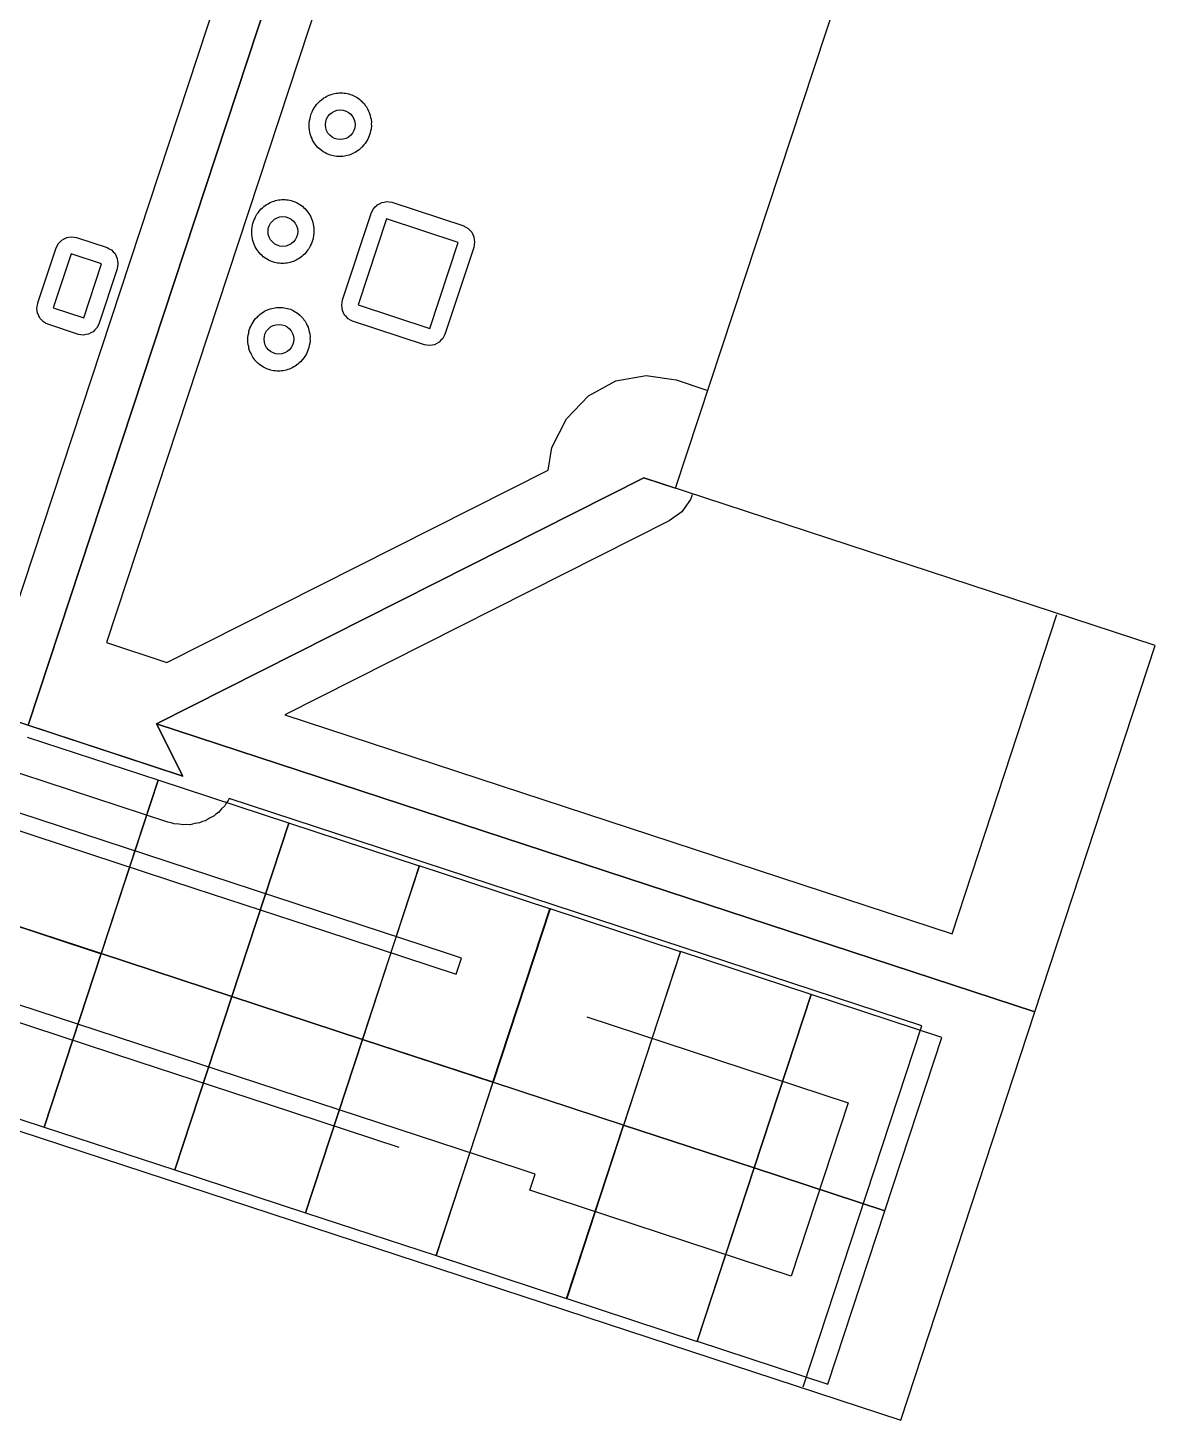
# Model space of a CAD drawing. Header units: feet. Extents: x -38.8 to 12.1, y -50.3 to 24.9.
# Drawn here: x -20.73 to 12.14, y -50.29 to -9.67 of the extents above; entities that cross this region are included whole.
import ezdxf

# ---------------------------------------------------------------- set-up
doc = ezdxf.new("R2010")
doc.units = ezdxf.units.FT
for name, color, linetype in [('Buildings', 7, 'CONTINUOUS'), ('Connections', 7, 'CONTINUOUS'), ('Modules', 7, 'CONTINUOUS'), ('Obstructions', 7, 'CONTINUOUS'), ('Setbacks', 7, 'CONTINUOUS'), ('Strings', 7, 'CONTINUOUS')]:
    doc.layers.add(name, color=color, linetype=linetype)

msp = doc.modelspace()

# ---------------------------------------------------------------- linework, layer by layer
at = {"layer": 'Buildings', "color": 252}
for p, q in [((-20.715, -30.017), (-4.235, 19.993)), ((-4.235, 19.993), (-20.715, -30.017)), ((-1.837, -23.098), (10.737, 15.059)), ((-16.976, -29.973), (-2.762, -22.795)), ((-2.762, -22.795), (-16.976, -29.973)), ((-2.762, -22.795), (-1.837, -23.098)), ((12.144, -27.687), (-2.762, -22.795)), ((8.635, -38.379), (12.144, -27.687)), ((-25.217, -28.533), (-20.715, -30.017)), ((-16.203, -31.504), (-25.217, -28.533)), ((-20.715, -30.017), (-16.203, -31.504)), ((-16.203, -31.504), (-16.976, -29.973)), ((8.635, -38.379), (-16.976, -29.973)), ((-16.976, -29.973), (-16.203, -31.504)), ((-16.976, -29.973), (8.635, -38.379)), ((-38.003, -36.268), (4.725, -50.292)), ((4.725, -50.292), (8.635, -38.379))]:
    msp.add_line(p, q, dxfattribs=at)
at = {"layer": 'Connections', "color": 91}
for p, q in [((-8.551, -36.657), (-37.119, -27.28)), ((-6.403, -42.964), (-38.779, -32.338)), ((-8.083, -36.811), (-8.551, -36.657)), ((-8.237, -37.278), (-8.083, -36.811)), ((-5.936, -43.118), (-6.403, -42.964)), ((-6.089, -43.586), (-5.936, -43.118))]:
    msp.add_line(p, q, dxfattribs=at)
at = {"layer": 'Modules', "color": 254}
for p, q in [((-16.928, -31.623), (-20.736, -30.373)), ((-18.589, -36.682), (-16.928, -31.623)), ((-16.926, -31.622), (-18.586, -36.681)), ((-13.117, -32.872), (-16.926, -31.622)), ((-13.118, -32.874), (-14.779, -37.934)), ((-14.778, -37.931), (-13.117, -32.872)), ((-9.31, -34.124), (-13.118, -32.874)), ((-9.311, -34.123), (-10.971, -39.183)), ((-10.97, -39.184), (-9.31, -34.124)), ((-5.502, -35.373), (-9.311, -34.123)), ((-18.588, -36.681), (-22.397, -35.431)), ((-22.397, -35.432), (-18.589, -36.682)), ((-7.163, -40.433), (-5.502, -35.373)), ((-5.5, -35.373), (-7.161, -40.432)), ((-1.692, -36.623), (-5.5, -35.373)), ((-20.249, -41.74), (-18.588, -36.681)), ((-18.586, -36.68), (-20.247, -41.739)), ((-14.778, -37.93), (-18.586, -36.68)), ((-18.586, -36.681), (-14.778, -37.931)), ((-1.692, -36.622), (-3.353, -41.681)), ((-3.352, -41.682), (-1.692, -36.623)), ((2.116, -37.872), (-1.692, -36.622)), ((-14.778, -37.933), (-16.439, -42.992)), ((-16.438, -42.989), (-14.778, -37.93)), ((-14.779, -37.934), (-10.97, -39.184)), ((-10.97, -39.183), (-14.778, -37.933)), ((0.455, -42.931), (2.116, -37.872)), ((2.115, -37.874), (0.455, -42.934)), ((5.924, -39.124), (2.115, -37.874)), ((-10.971, -39.182), (-12.631, -44.241)), ((-12.631, -44.242), (-10.97, -39.183)), ((-7.162, -40.432), (-10.971, -39.182)), ((-10.971, -39.183), (-7.163, -40.433)), ((4.263, -44.184), (5.924, -39.124)), ((-24.057, -40.49), (-20.249, -41.74)), ((-7.163, -40.431), (-8.824, -45.49)), ((-8.823, -45.491), (-7.162, -40.432)), ((-3.355, -41.681), (-7.163, -40.431)), ((-7.161, -40.432), (-3.352, -41.682)), ((-20.247, -41.739), (-16.438, -42.989)), ((-5.015, -46.74), (-3.355, -41.681)), ((-3.353, -41.684), (-5.013, -46.743)), ((-3.353, -41.681), (0.455, -42.931)), ((0.456, -42.934), (-3.353, -41.684)), ((-16.439, -42.992), (-12.631, -44.242)), ((0.455, -42.933), (-1.206, -47.992)), ((-1.205, -47.993), (0.456, -42.934)), ((4.263, -44.183), (0.455, -42.933)), ((0.455, -42.934), (4.263, -44.184)), ((-12.631, -44.241), (-8.823, -45.491)), ((2.603, -49.242), (4.263, -44.183)), ((-8.824, -45.49), (-5.015, -46.74)), ((-5.013, -46.743), (-1.205, -47.993)), ((-1.206, -47.992), (2.603, -49.242))]:
    msp.add_line(p, q, dxfattribs=at)
at = {"layer": 'Obstructions', "color": 252}
for p, q in [((-10.27, -15.237), (-11.099, -17.75)), ((-8.175, -15.927), (-10.27, -15.237)), ((-9.004, -18.44), (-8.175, -15.927)), ((-19.464, -16.263), (-19.983, -17.837)), ((-18.574, -16.555), (-19.464, -16.263)), ((-19.094, -18.133), (-18.574, -16.555)), ((-19.983, -17.837), (-19.094, -18.133)), ((-11.099, -17.75), (-9.004, -18.44))]:
    msp.add_line(p, q, dxfattribs=at)
for centre in [(-11.615, -12.494), (-13.29, -15.61), (-13.404, -18.754)]:
    msp.add_circle(centre, 0.433, dxfattribs=at)
at = {"layer": 'Setbacks', "color": 2}
for p, q in [((-21.117, -26.722), (-6.516, 17.583)), ((-3.833, 16.698), (-18.433, -27.607)), ((-12.204, -11.802), (-12.166, -11.765)), ((-12.166, -11.764), (-12.093, -11.711)), ((-12.166, -11.765), (-12.166, -11.764)), ((-12.093, -11.711), (-12.092, -11.711)), ((-12.092, -11.711), (-12.047, -11.688)), ((-12.047, -11.688), (-12.004, -11.66)), ((-12.004, -11.66), (-11.921, -11.623)), ((-12.004, -11.66), (-12.004, -11.66)), ((-11.921, -11.623), (-11.873, -11.61)), ((-11.921, -11.623), (-11.921, -11.623)), ((-11.873, -11.61), (-11.828, -11.592)), ((-11.828, -11.592), (-11.827, -11.592)), ((-11.827, -11.592), (-11.739, -11.573)), ((-11.739, -11.573), (-11.738, -11.573)), ((-11.738, -11.573), (-11.691, -11.571)), ((-11.691, -11.571), (-11.644, -11.563)), ((-11.644, -11.563), (-11.643, -11.563)), ((-11.643, -11.563), (-11.553, -11.563)), ((-11.553, -11.563), (-11.552, -11.563)), ((-11.552, -11.563), (-11.506, -11.571)), ((-11.506, -11.571), (-11.46, -11.573)), ((-11.46, -11.573), (-11.459, -11.573)), ((-11.459, -11.573), (-11.371, -11.592)), ((-11.371, -11.592), (-11.37, -11.592)), ((-11.37, -11.592), (-11.328, -11.609)), ((-11.328, -11.609), (-11.283, -11.62)), ((-11.283, -11.62), (-11.282, -11.621)), ((-11.282, -11.621), (-11.2, -11.657)), ((-11.2, -11.657), (-11.199, -11.658)), ((-11.199, -11.658), (-11.161, -11.683)), ((-11.161, -11.683), (-11.119, -11.704)), ((-11.119, -11.704), (-11.119, -11.704)), ((-11.119, -11.704), (-11.045, -11.757)), ((-11.045, -11.757), (-11.045, -11.758)), ((-11.045, -11.758), (-11.012, -11.792)), ((-12.489, -12.258), (-12.461, -12.172)), ((-12.461, -12.172), (-12.436, -12.122)), ((-12.461, -12.172), (-12.461, -12.172)), ((-12.436, -12.122), (-12.416, -12.071)), ((-12.416, -12.07), (-12.37, -11.992)), ((-12.416, -12.071), (-12.416, -12.07)), ((-12.37, -11.991), (-12.336, -11.949)), ((-12.37, -11.992), (-12.37, -11.991)), ((-12.336, -11.949), (-12.306, -11.903)), ((-12.306, -11.903), (-12.245, -11.836)), ((-12.306, -11.903), (-12.306, -11.903)), ((-12.245, -11.835), (-12.204, -11.802)), ((-12.245, -11.836), (-12.245, -11.835)), ((-11.012, -11.792), (-10.975, -11.821)), ((-10.975, -11.821), (-10.974, -11.822)), ((-10.974, -11.822), (-10.914, -11.889)), ((-10.914, -11.889), (-10.913, -11.889)), ((-10.913, -11.889), (-10.887, -11.931)), ((-10.887, -11.931), (-10.856, -11.968)), ((-10.856, -11.968), (-10.856, -11.969)), ((-10.856, -11.969), (-10.81, -12.047)), ((-10.81, -12.047), (-10.81, -12.048)), ((-10.81, -12.048), (-10.792, -12.095)), ((-10.792, -12.095), (-10.769, -12.141)), ((-10.769, -12.141), (-10.769, -12.141)), ((-10.769, -12.141), (-10.741, -12.227)), ((-12.522, -12.457), (-12.512, -12.367)), ((-12.522, -12.458), (-12.522, -12.457)), ((-12.519, -12.512), (-12.522, -12.458)), ((-12.522, -12.567), (-12.519, -12.512)), ((-12.512, -12.657), (-12.522, -12.567)), ((-12.522, -12.567), (-12.522, -12.567)), ((-12.512, -12.367), (-12.498, -12.313)), ((-12.512, -12.367), (-12.512, -12.367)), ((-12.498, -12.313), (-12.489, -12.259)), ((-12.489, -12.259), (-12.489, -12.258)), ((-10.741, -12.227), (-10.741, -12.228)), ((-10.741, -12.228), (-10.732, -12.28)), ((-10.732, -12.28), (-10.719, -12.331)), ((-10.719, -12.331), (-10.719, -12.331)), ((-10.719, -12.331), (-10.709, -12.421)), ((-10.709, -12.531), (-10.719, -12.621)), ((-10.709, -12.422), (-10.712, -12.476)), ((-10.712, -12.476), (-10.709, -12.531)), ((-10.709, -12.421), (-10.709, -12.422)), ((-10.709, -12.531), (-10.709, -12.531)), ((-12.512, -12.658), (-12.512, -12.657)), ((-12.499, -12.709), (-12.512, -12.658)), ((-12.49, -12.761), (-12.499, -12.709)), ((-12.462, -12.847), (-12.49, -12.761)), ((-12.49, -12.761), (-12.49, -12.761)), ((-12.462, -12.848), (-12.462, -12.847)), ((-12.439, -12.893), (-12.462, -12.848)), ((-12.421, -12.941), (-12.439, -12.893)), ((-12.375, -13.02), (-12.421, -12.941)), ((-12.421, -12.941), (-12.421, -12.941)), ((-10.861, -12.997), (-10.895, -13.04)), ((-10.86, -12.997), (-10.861, -12.997)), ((-10.815, -12.918), (-10.86, -12.997)), ((-10.795, -12.866), (-10.815, -12.918)), ((-10.815, -12.918), (-10.815, -12.918)), ((-10.77, -12.817), (-10.795, -12.866)), ((-10.742, -12.73), (-10.77, -12.816)), ((-10.77, -12.816), (-10.77, -12.817)), ((-10.733, -12.675), (-10.742, -12.73)), ((-10.742, -12.73), (-10.742, -12.73)), ((-10.719, -12.622), (-10.733, -12.675)), ((-10.719, -12.621), (-10.719, -12.622)), ((-12.344, -13.058), (-12.375, -13.02)), ((-12.375, -13.02), (-12.375, -13.02)), ((-12.318, -13.099), (-12.344, -13.058)), ((-12.317, -13.1), (-12.318, -13.099)), ((-12.257, -13.167), (-12.317, -13.1)), ((-12.256, -13.167), (-12.257, -13.167)), ((-12.219, -13.197), (-12.256, -13.167)), ((-12.186, -13.231), (-12.219, -13.197)), ((-12.112, -13.284), (-12.186, -13.231)), ((-12.186, -13.231), (-12.186, -13.231)), ((-12.07, -13.305), (-12.112, -13.284)), ((-12.112, -13.284), (-12.112, -13.284)), ((-12.032, -13.331), (-12.07, -13.305)), ((-12.031, -13.331), (-12.032, -13.331)), ((-11.948, -13.368), (-12.031, -13.331)), ((-11.903, -13.38), (-11.948, -13.368)), ((-11.948, -13.368), (-11.948, -13.368)), ((-11.861, -13.396), (-11.903, -13.38)), ((-11.86, -13.397), (-11.861, -13.396)), ((-11.771, -13.415), (-11.86, -13.397)), ((-11.404, -13.396), (-11.492, -13.415)), ((-11.403, -13.396), (-11.404, -13.396)), ((-11.357, -13.378), (-11.403, -13.396)), ((-11.31, -13.366), (-11.357, -13.378)), ((-11.227, -13.329), (-11.31, -13.366)), ((-11.31, -13.366), (-11.31, -13.366)), ((-11.184, -13.301), (-11.227, -13.329)), ((-11.227, -13.329), (-11.227, -13.329)), ((-11.138, -13.278), (-11.184, -13.301)), ((-11.065, -13.224), (-11.138, -13.277)), ((-11.138, -13.277), (-11.138, -13.278)), ((-11.064, -13.224), (-11.065, -13.224)), ((-11.027, -13.187), (-11.064, -13.224)), ((-10.986, -13.153), (-11.027, -13.187)), ((-10.925, -13.086), (-10.986, -13.153)), ((-10.986, -13.153), (-10.986, -13.153)), ((-10.895, -13.04), (-10.925, -13.085)), ((-10.925, -13.085), (-10.925, -13.086)), ((-11.771, -13.416), (-11.771, -13.415)), ((-11.724, -13.418), (-11.771, -13.416)), ((-11.679, -13.425), (-11.724, -13.418)), ((-11.678, -13.425), (-11.679, -13.425)), ((-11.588, -13.425), (-11.678, -13.425)), ((-11.587, -13.425), (-11.588, -13.425)), ((-11.54, -13.417), (-11.587, -13.425)), ((-11.493, -13.415), (-11.54, -13.417)), ((-11.492, -13.415), (-11.493, -13.415)), ((-14.011, -15.064), (-13.981, -15.019)), ((-13.981, -15.018), (-13.92, -14.951)), ((-13.981, -15.019), (-13.981, -15.018)), ((-13.92, -14.951), (-13.879, -14.917)), ((-13.92, -14.951), (-13.92, -14.951)), ((-13.879, -14.917), (-13.841, -14.88)), ((-13.841, -14.88), (-13.768, -14.826)), ((-13.841, -14.88), (-13.841, -14.88)), ((-13.768, -14.826), (-13.767, -14.826)), ((-13.767, -14.826), (-13.722, -14.803)), ((-13.722, -14.803), (-13.679, -14.775)), ((-13.679, -14.775), (-13.596, -14.738)), ((-13.679, -14.775), (-13.679, -14.775)), ((-13.596, -14.738), (-13.595, -14.738)), ((-13.595, -14.738), (-13.548, -14.725)), ((-13.548, -14.725), (-13.502, -14.708)), ((-13.502, -14.707), (-13.413, -14.689)), ((-13.502, -14.708), (-13.502, -14.707)), ((-13.413, -14.689), (-13.365, -14.686)), ((-13.413, -14.689), (-13.413, -14.689)), ((-13.365, -14.686), (-13.319, -14.679)), ((-13.319, -14.679), (-13.318, -14.679)), ((-13.318, -14.679), (-13.227, -14.679)), ((-13.227, -14.679), (-13.227, -14.679)), ((-13.227, -14.679), (-13.181, -14.686)), ((-13.181, -14.686), (-13.135, -14.688)), ((-13.135, -14.688), (-13.134, -14.688)), ((-13.134, -14.688), (-13.046, -14.707)), ((-13.046, -14.707), (-13.045, -14.707)), ((-13.045, -14.707), (-13.002, -14.724)), ((-13.002, -14.724), (-12.958, -14.736)), ((-12.958, -14.736), (-12.957, -14.736)), ((-12.957, -14.736), (-12.874, -14.773)), ((-12.874, -14.773), (-12.874, -14.773)), ((-12.874, -14.773), (-12.835, -14.799)), ((-12.835, -14.799), (-12.794, -14.819)), ((-12.794, -14.819), (-12.793, -14.82)), ((-12.793, -14.82), (-12.72, -14.873)), ((-12.72, -14.873), (-12.72, -14.873)), ((-12.72, -14.873), (-12.686, -14.907)), ((-12.686, -14.907), (-12.649, -14.937)), ((-12.649, -14.937), (-12.649, -14.937)), ((-12.649, -14.937), (-12.588, -15.004)), ((-12.588, -15.004), (-12.588, -15.005)), ((-12.588, -15.005), (-12.562, -15.046)), ((-10.72, -15.088), (-10.684, -15.019)), ((-10.684, -15.019), (-10.649, -14.949)), ((-10.649, -14.948), (-10.595, -14.893)), ((-10.649, -14.949), (-10.649, -14.948)), ((-10.649, -14.948), (-10.649, -14.948)), ((-10.649, -14.949), (-10.649, -14.949)), ((-10.649, -14.949), (-10.649, -14.949)), ((-10.595, -14.893), (-10.542, -14.837)), ((-10.542, -14.837), (-10.541, -14.836)), ((-10.541, -14.836), (-10.474, -14.8)), ((-10.541, -14.836), (-10.541, -14.836)), ((-10.541, -14.836), (-10.541, -14.836)), ((-10.541, -14.836), (-10.541, -14.836)), ((-10.474, -14.8), (-10.408, -14.764)), ((-10.408, -14.764), (-10.407, -14.763)), ((-10.407, -14.763), (-10.334, -14.75)), ((-10.407, -14.763), (-10.407, -14.763)), ((-10.407, -14.763), (-10.407, -14.763)), ((-10.407, -14.763), (-10.407, -14.763)), ((-10.334, -14.75), (-10.26, -14.737)), ((-10.26, -14.737), (-10.259, -14.737)), ((-10.259, -14.737), (-10.259, -14.737)), ((-10.259, -14.737), (-10.259, -14.737)), ((-10.259, -14.737), (-10.259, -14.737)), ((-10.259, -14.737), (-10.186, -14.748)), ((-10.186, -14.748), (-10.113, -14.759)), ((-10.113, -14.759), (-10.113, -14.759)), ((-10.113, -14.759), (-10.113, -14.759)), ((-10.113, -14.759), (-10.113, -14.759)), ((-10.113, -14.759), (-10.113, -14.759)), ((-10.113, -14.759), (-10.113, -14.759)), ((-10.113, -14.759), (-10.113, -14.759)), ((-10.113, -14.759), (-10.113, -14.759)), ((-10.113, -14.759), (-10.113, -14.759)), ((-10.113, -14.759), (-8.018, -15.449)), ((-14.187, -15.482), (-14.173, -15.429)), ((-14.173, -15.429), (-14.164, -15.374)), ((-14.164, -15.374), (-14.136, -15.288)), ((-14.164, -15.374), (-14.164, -15.374)), ((-14.136, -15.287), (-14.111, -15.238)), ((-14.136, -15.288), (-14.136, -15.287)), ((-14.111, -15.238), (-14.091, -15.186)), ((-14.091, -15.186), (-14.09, -15.186)), ((-14.09, -15.186), (-14.045, -15.107)), ((-14.045, -15.107), (-14.011, -15.064)), ((-14.045, -15.107), (-14.045, -15.107)), ((-12.562, -15.046), (-12.531, -15.084)), ((-12.531, -15.084), (-12.53, -15.084)), ((-12.53, -15.084), (-12.485, -15.163)), ((-12.485, -15.163), (-12.485, -15.163)), ((-12.485, -15.163), (-12.467, -15.211)), ((-12.467, -15.211), (-12.444, -15.256)), ((-12.444, -15.256), (-12.443, -15.256)), ((-12.443, -15.256), (-12.415, -15.342)), ((-12.415, -15.342), (-12.415, -15.343)), ((-12.415, -15.343), (-12.407, -15.395)), ((-12.407, -15.395), (-12.393, -15.446)), ((-11.548, -17.602), (-10.72, -15.089)), ((-10.72, -15.089), (-10.72, -15.088)), ((-19.735, -15.862), (-19.668, -15.826)), ((-19.668, -15.826), (-19.602, -15.79)), ((-19.602, -15.79), (-19.601, -15.79)), ((-19.601, -15.79), (-19.6, -15.789)), ((-19.601, -15.79), (-19.601, -15.79)), ((-19.601, -15.79), (-19.601, -15.79)), ((-19.6, -15.789), (-19.527, -15.776)), ((-19.527, -15.776), (-19.454, -15.763)), ((-19.454, -15.763), (-19.454, -15.763)), ((-19.454, -15.763), (-19.453, -15.763)), ((-19.453, -15.763), (-19.453, -15.763)), ((-19.453, -15.763), (-19.452, -15.763)), ((-19.452, -15.763), (-19.38, -15.774)), ((-19.38, -15.774), (-19.308, -15.785)), ((-19.308, -15.785), (-19.307, -15.785)), ((-19.307, -15.785), (-18.417, -16.077)), ((-14.197, -15.682), (-14.194, -15.628)), ((-14.196, -15.682), (-14.197, -15.682)), ((-14.196, -15.573), (-14.187, -15.483)), ((-14.194, -15.628), (-14.196, -15.573)), ((-14.196, -15.573), (-14.196, -15.573)), ((-14.187, -15.773), (-14.196, -15.682)), ((-14.187, -15.483), (-14.187, -15.482)), ((-14.174, -15.824), (-14.187, -15.773)), ((-14.187, -15.773), (-14.187, -15.773)), ((-14.165, -15.876), (-14.174, -15.824)), ((-12.407, -15.791), (-12.417, -15.845)), ((-12.394, -15.737), (-12.407, -15.791)), ((-12.393, -15.736), (-12.394, -15.737)), ((-12.393, -15.446), (-12.393, -15.447)), ((-12.393, -15.447), (-12.384, -15.537)), ((-12.384, -15.646), (-12.393, -15.736)), ((-12.384, -15.537), (-12.386, -15.592)), ((-12.386, -15.592), (-12.384, -15.646)), ((-12.384, -15.537), (-12.384, -15.537)), ((-12.384, -15.646), (-12.384, -15.646)), ((-8.018, -15.449), (-8.018, -15.449)), ((-8.018, -15.449), (-8.018, -15.449)), ((-8.018, -15.449), (-8.017, -15.45)), ((-8.017, -15.45), (-7.952, -15.484)), ((-7.952, -15.484), (-7.887, -15.518)), ((-7.887, -15.518), (-7.887, -15.518)), ((-7.887, -15.518), (-7.887, -15.519)), ((-7.887, -15.519), (-7.887, -15.519)), ((-7.887, -15.519), (-7.886, -15.519)), ((-7.886, -15.519), (-7.835, -15.573)), ((-7.835, -15.573), (-7.784, -15.627)), ((-7.784, -15.627), (-7.784, -15.628)), ((-7.784, -15.628), (-7.784, -15.628)), ((-7.784, -15.628), (-7.784, -15.628)), ((-7.784, -15.628), (-7.784, -15.628)), ((-7.784, -15.628), (-7.752, -15.697)), ((-7.752, -15.697), (-7.719, -15.766)), ((-7.719, -15.766), (-7.719, -15.766)), ((-7.719, -15.766), (-7.719, -15.766)), ((-7.719, -15.766), (-7.719, -15.766)), ((-7.719, -15.766), (-7.719, -15.767)), ((-7.719, -15.767), (-7.709, -15.844)), ((-20.433, -17.689), (-19.913, -16.115)), ((-19.913, -16.115), (-19.878, -16.045)), ((-19.913, -16.115), (-19.913, -16.115)), ((-19.878, -16.045), (-19.843, -15.976)), ((-19.843, -15.975), (-19.842, -15.974)), ((-19.843, -15.976), (-19.843, -15.975)), ((-19.843, -15.975), (-19.843, -15.975)), ((-19.843, -15.975), (-19.843, -15.975)), ((-19.842, -15.974), (-19.789, -15.919)), ((-19.789, -15.919), (-19.736, -15.863)), ((-19.736, -15.863), (-19.736, -15.863)), ((-19.736, -15.863), (-19.735, -15.863)), ((-19.735, -15.863), (-19.735, -15.862)), ((-19.735, -15.862), (-19.735, -15.862)), ((-18.417, -16.077), (-18.417, -16.077)), ((-18.417, -16.077), (-18.417, -16.077)), ((-18.417, -16.077), (-18.416, -16.078)), ((-18.416, -16.078), (-18.351, -16.112)), ((-18.351, -16.112), (-18.286, -16.146)), ((-18.286, -16.146), (-18.286, -16.146)), ((-18.286, -16.146), (-18.286, -16.146)), ((-18.286, -16.146), (-18.286, -16.147)), ((-18.286, -16.147), (-18.285, -16.147)), ((-18.285, -16.147), (-18.234, -16.201)), ((-18.234, -16.201), (-18.183, -16.255)), ((-14.165, -15.877), (-14.165, -15.876)), ((-14.137, -15.963), (-14.165, -15.877)), ((-14.114, -16.008), (-14.137, -15.963)), ((-14.137, -15.963), (-14.137, -15.963)), ((-14.096, -16.056), (-14.114, -16.008)), ((-14.095, -16.057), (-14.096, -16.056)), ((-14.05, -16.135), (-14.095, -16.057)), ((-14.019, -16.173), (-14.05, -16.135)), ((-14.05, -16.135), (-14.05, -16.135)), ((-13.992, -16.215), (-14.019, -16.173)), ((-13.931, -16.282), (-13.992, -16.215)), ((-13.992, -16.215), (-13.992, -16.215)), ((-12.6, -16.201), (-12.66, -16.268)), ((-12.599, -16.2), (-12.6, -16.201)), ((-12.569, -16.155), (-12.599, -16.2)), ((-12.536, -16.112), (-12.569, -16.155)), ((-12.535, -16.112), (-12.536, -16.112)), ((-12.49, -16.034), (-12.535, -16.112)), ((-12.469, -15.982), (-12.49, -16.033)), ((-12.49, -16.033), (-12.49, -16.034)), ((-12.445, -15.932), (-12.469, -15.982)), ((-12.417, -15.846), (-12.445, -15.932)), ((-12.445, -15.932), (-12.445, -15.932)), ((-12.417, -15.845), (-12.417, -15.846)), ((-7.726, -16.075), (-8.555, -18.588)), ((-7.713, -15.998), (-7.726, -16.075)), ((-7.726, -16.075), (-7.726, -16.075)), ((-7.726, -16.075), (-7.726, -16.075)), ((-7.726, -16.075), (-7.726, -16.075)), ((-7.699, -15.921), (-7.713, -15.998)), ((-7.709, -15.844), (-7.699, -15.92)), ((-7.699, -15.92), (-7.699, -15.92)), ((-7.699, -15.92), (-7.699, -15.921)), ((-7.699, -15.921), (-7.699, -15.921)), ((-7.699, -15.921), (-7.699, -15.921)), ((-18.183, -16.255), (-18.183, -16.255)), ((-18.183, -16.255), (-18.183, -16.256)), ((-18.183, -16.256), (-18.183, -16.256)), ((-18.183, -16.256), (-18.182, -16.256)), ((-18.182, -16.256), (-18.15, -16.325)), ((-18.15, -16.325), (-18.118, -16.393)), ((-18.111, -16.626), (-18.125, -16.703)), ((-18.118, -16.393), (-18.118, -16.394)), ((-18.118, -16.394), (-18.118, -16.394)), ((-18.118, -16.394), (-18.118, -16.394)), ((-18.118, -16.394), (-18.118, -16.395)), ((-18.118, -16.395), (-18.108, -16.471)), ((-18.098, -16.549), (-18.111, -16.626)), ((-18.108, -16.471), (-18.098, -16.548)), ((-18.098, -16.548), (-18.098, -16.548)), ((-18.098, -16.548), (-18.098, -16.548)), ((-18.098, -16.548), (-18.098, -16.548)), ((-18.098, -16.548), (-18.098, -16.549)), ((-13.931, -16.283), (-13.931, -16.282)), ((-13.894, -16.312), (-13.931, -16.283)), ((-13.861, -16.346), (-13.894, -16.312)), ((-13.86, -16.346), (-13.861, -16.346)), ((-13.787, -16.4), (-13.86, -16.346)), ((-13.745, -16.42), (-13.787, -16.4)), ((-13.787, -16.4), (-13.787, -16.4)), ((-13.706, -16.446), (-13.745, -16.42)), ((-13.623, -16.483), (-13.706, -16.446)), ((-13.706, -16.446), (-13.706, -16.446)), ((-13.578, -16.495), (-13.623, -16.483)), ((-13.623, -16.483), (-13.623, -16.483)), ((-13.535, -16.512), (-13.578, -16.495)), ((-13.446, -16.531), (-13.535, -16.512)), ((-13.535, -16.512), (-13.535, -16.512)), ((-13.399, -16.533), (-13.446, -16.531)), ((-13.446, -16.531), (-13.446, -16.531)), ((-13.354, -16.541), (-13.399, -16.533)), ((-13.353, -16.541), (-13.354, -16.541)), ((-13.262, -16.541), (-13.353, -16.541)), ((-13.215, -16.533), (-13.262, -16.541)), ((-13.262, -16.541), (-13.262, -16.541)), ((-13.168, -16.531), (-13.215, -16.533)), ((-13.167, -16.531), (-13.168, -16.531)), ((-13.079, -16.512), (-13.167, -16.531)), ((-13.078, -16.512), (-13.079, -16.512)), ((-13.032, -16.494), (-13.078, -16.512)), ((-12.985, -16.481), (-13.032, -16.494)), ((-12.984, -16.481), (-12.985, -16.481)), ((-12.902, -16.444), (-12.984, -16.481)), ((-12.901, -16.444), (-12.902, -16.444)), ((-12.858, -16.416), (-12.901, -16.444)), ((-12.813, -16.393), (-12.858, -16.416)), ((-12.74, -16.34), (-12.813, -16.393)), ((-12.813, -16.393), (-12.813, -16.393)), ((-12.739, -16.339), (-12.74, -16.34)), ((-12.702, -16.302), (-12.739, -16.339)), ((-12.661, -16.268), (-12.702, -16.302)), ((-12.66, -16.268), (-12.661, -16.268)), ((-18.125, -16.703), (-18.644, -18.281)), ((-18.125, -16.703), (-18.125, -16.703)), ((-18.125, -16.703), (-18.125, -16.703)), ((-18.125, -16.703), (-18.125, -16.703)), ((-20.459, -17.843), (-20.446, -17.766)), ((-20.459, -17.844), (-20.459, -17.843)), ((-20.459, -17.843), (-20.459, -17.843)), ((-20.459, -17.845), (-20.459, -17.844)), ((-20.459, -17.844), (-20.459, -17.844)), ((-20.459, -17.844), (-20.459, -17.844)), ((-20.459, -17.844), (-20.459, -17.844)), ((-20.45, -17.921), (-20.459, -17.845)), ((-20.446, -17.766), (-20.433, -17.69)), ((-20.433, -17.69), (-20.433, -17.689)), ((-13.709, -17.882), (-13.662, -17.87)), ((-13.662, -17.87), (-13.616, -17.852)), ((-13.616, -17.852), (-13.527, -17.833)), ((-13.616, -17.852), (-13.616, -17.852)), ((-13.527, -17.833), (-13.479, -17.831)), ((-13.527, -17.833), (-13.527, -17.833)), ((-13.479, -17.831), (-13.432, -17.823)), ((-13.432, -17.823), (-13.432, -17.823)), ((-13.432, -17.823), (-13.341, -17.823)), ((-13.341, -17.823), (-13.341, -17.823)), ((-13.341, -17.823), (-13.295, -17.831)), ((-13.295, -17.831), (-13.249, -17.833)), ((-13.249, -17.833), (-13.248, -17.833)), ((-13.248, -17.833), (-13.159, -17.852)), ((-13.159, -17.852), (-13.159, -17.852)), ((-13.159, -17.852), (-13.116, -17.869)), ((-13.116, -17.869), (-13.071, -17.88)), ((-11.575, -17.756), (-11.562, -17.679)), ((-11.575, -17.757), (-11.575, -17.756)), ((-11.575, -17.756), (-11.575, -17.756)), ((-11.565, -17.834), (-11.575, -17.757)), ((-11.575, -17.757), (-11.575, -17.757)), ((-11.575, -17.757), (-11.575, -17.757)), ((-11.555, -17.91), (-11.565, -17.834)), ((-11.562, -17.679), (-11.548, -17.602)), ((-11.548, -17.602), (-11.548, -17.602)), ((-11.548, -17.602), (-11.548, -17.602)), ((-11.548, -17.602), (-11.548, -17.602)), ((-20.44, -17.997), (-20.45, -17.921)), ((-20.44, -17.998), (-20.44, -17.997)), ((-20.44, -17.997), (-20.44, -17.997)), ((-20.439, -17.999), (-20.44, -17.998)), ((-20.44, -17.998), (-20.44, -17.998)), ((-20.44, -17.998), (-20.44, -17.998)), ((-20.44, -17.998), (-20.44, -17.998)), ((-20.408, -18.067), (-20.439, -17.999)), ((-20.376, -18.136), (-20.408, -18.067)), ((-20.375, -18.136), (-20.376, -18.136)), ((-20.376, -18.136), (-20.376, -18.136)), ((-20.375, -18.137), (-20.375, -18.136)), ((-20.324, -18.191), (-20.375, -18.137)), ((-20.375, -18.137), (-20.375, -18.137)), ((-20.274, -18.245), (-20.324, -18.191)), ((-20.273, -18.246), (-20.274, -18.245)), ((-20.272, -18.246), (-20.273, -18.246)), ((-20.273, -18.246), (-20.273, -18.246)), ((-20.207, -18.281), (-20.272, -18.246)), ((-20.272, -18.246), (-20.272, -18.246)), ((-20.143, -18.315), (-20.207, -18.281)), ((-14.204, -18.33), (-14.159, -18.252)), ((-14.159, -18.251), (-14.125, -18.209)), ((-14.159, -18.252), (-14.159, -18.251)), ((-14.125, -18.209), (-14.095, -18.163)), ((-14.095, -18.163), (-14.094, -18.163)), ((-14.094, -18.163), (-14.034, -18.096)), ((-14.034, -18.095), (-13.993, -18.062)), ((-14.034, -18.096), (-14.034, -18.095)), ((-13.993, -18.062), (-13.955, -18.024)), ((-13.955, -18.024), (-13.881, -17.971)), ((-13.955, -18.024), (-13.955, -18.024)), ((-13.881, -17.971), (-13.836, -17.948)), ((-13.881, -17.971), (-13.881, -17.971)), ((-13.836, -17.948), (-13.793, -17.92)), ((-13.793, -17.92), (-13.792, -17.919)), ((-13.792, -17.919), (-13.71, -17.883)), ((-13.71, -17.883), (-13.709, -17.882)), ((-13.071, -17.88), (-13.071, -17.88)), ((-13.071, -17.88), (-12.988, -17.917)), ((-12.988, -17.917), (-12.988, -17.918)), ((-12.988, -17.918), (-12.949, -17.943)), ((-12.949, -17.943), (-12.908, -17.964)), ((-12.908, -17.964), (-12.907, -17.964)), ((-12.907, -17.964), (-12.834, -18.017)), ((-12.834, -18.017), (-12.833, -18.018)), ((-12.833, -18.018), (-12.8, -18.052)), ((-12.8, -18.052), (-12.763, -18.081)), ((-12.763, -18.081), (-12.763, -18.081)), ((-12.763, -18.081), (-12.702, -18.149)), ((-12.702, -18.149), (-12.702, -18.149)), ((-12.702, -18.149), (-12.675, -18.19)), ((-12.675, -18.19), (-12.644, -18.228)), ((-12.644, -18.228), (-12.644, -18.229)), ((-12.644, -18.229), (-12.599, -18.307)), ((-11.555, -17.911), (-11.555, -17.91)), ((-11.523, -17.98), (-11.555, -17.911)), ((-11.555, -17.911), (-11.555, -17.911)), ((-11.555, -17.911), (-11.555, -17.911)), ((-11.555, -17.911), (-11.555, -17.911)), ((-11.491, -18.049), (-11.523, -17.98)), ((-11.49, -18.05), (-11.491, -18.049)), ((-11.491, -18.049), (-11.491, -18.049)), ((-11.491, -18.049), (-11.491, -18.049)), ((-11.491, -18.049), (-11.491, -18.049)), ((-11.439, -18.104), (-11.49, -18.05)), ((-11.388, -18.158), (-11.439, -18.104)), ((-11.388, -18.159), (-11.388, -18.158)), ((-11.387, -18.159), (-11.388, -18.159)), ((-11.388, -18.159), (-11.388, -18.159)), ((-11.388, -18.159), (-11.388, -18.159)), ((-11.322, -18.193), (-11.387, -18.159)), ((-11.257, -18.228), (-11.322, -18.193)), ((-9.162, -18.918), (-11.257, -18.228)), ((-11.257, -18.228), (-11.257, -18.228)), ((-11.257, -18.228), (-11.257, -18.228)), ((-11.257, -18.228), (-11.257, -18.228)), ((-20.142, -18.315), (-20.143, -18.315)), ((-19.252, -18.611), (-20.142, -18.315)), ((-19.251, -18.611), (-19.252, -18.611)), ((-19.252, -18.611), (-19.252, -18.611)), ((-19.252, -18.611), (-19.252, -18.611)), ((-19.25, -18.611), (-19.251, -18.611)), ((-19.251, -18.611), (-19.251, -18.611)), ((-19.178, -18.622), (-19.25, -18.611)), ((-19.106, -18.634), (-19.178, -18.622)), ((-19.105, -18.634), (-19.106, -18.634)), ((-19.106, -18.634), (-19.106, -18.634)), ((-19.104, -18.634), (-19.105, -18.634)), ((-19.105, -18.634), (-19.105, -18.634)), ((-19.105, -18.634), (-19.105, -18.634)), ((-19.031, -18.62), (-19.104, -18.634)), ((-19.104, -18.634), (-19.104, -18.634)), ((-18.958, -18.607), (-19.031, -18.62)), ((-18.957, -18.607), (-18.958, -18.607)), ((-18.958, -18.607), (-18.958, -18.607)), ((-18.956, -18.607), (-18.957, -18.607)), ((-18.957, -18.607), (-18.957, -18.607)), ((-18.957, -18.607), (-18.957, -18.607)), ((-18.957, -18.607), (-18.957, -18.607)), ((-18.89, -18.571), (-18.956, -18.607)), ((-18.824, -18.535), (-18.89, -18.571)), ((-18.823, -18.535), (-18.824, -18.535)), ((-18.822, -18.534), (-18.823, -18.534)), ((-18.823, -18.534), (-18.823, -18.534)), ((-18.823, -18.534), (-18.823, -18.534)), ((-18.823, -18.534), (-18.823, -18.535)), ((-18.769, -18.478), (-18.822, -18.534)), ((-18.822, -18.534), (-18.822, -18.534)), ((-18.716, -18.423), (-18.769, -18.478)), ((-18.715, -18.422), (-18.716, -18.423)), ((-18.716, -18.423), (-18.716, -18.423)), ((-18.714, -18.421), (-18.715, -18.422)), ((-18.715, -18.422), (-18.715, -18.422)), ((-18.715, -18.422), (-18.715, -18.422)), ((-18.715, -18.422), (-18.715, -18.422)), ((-18.68, -18.352), (-18.714, -18.421)), ((-18.645, -18.283), (-18.68, -18.352)), ((-18.644, -18.282), (-18.645, -18.282)), ((-18.645, -18.282), (-18.645, -18.283)), ((-18.644, -18.281), (-18.644, -18.282)), ((-18.644, -18.282), (-18.644, -18.282)), ((-18.644, -18.282), (-18.644, -18.282)), ((-14.31, -18.717), (-14.301, -18.627)), ((-14.301, -18.627), (-14.287, -18.573)), ((-14.301, -18.627), (-14.301, -18.627)), ((-14.287, -18.573), (-14.278, -18.519)), ((-14.278, -18.518), (-14.25, -18.432)), ((-14.278, -18.519), (-14.278, -18.518)), ((-14.25, -18.432), (-14.249, -18.432)), ((-14.249, -18.432), (-14.225, -18.382)), ((-14.225, -18.382), (-14.204, -18.331)), ((-14.204, -18.331), (-14.204, -18.33)), ((-12.599, -18.307), (-12.599, -18.308)), ((-12.599, -18.308), (-12.58, -18.355)), ((-12.58, -18.355), (-12.557, -18.4)), ((-12.557, -18.4), (-12.557, -18.401)), ((-12.557, -18.401), (-12.529, -18.487)), ((-12.529, -18.487), (-12.529, -18.487)), ((-12.529, -18.487), (-12.521, -18.54)), ((-12.521, -18.54), (-12.507, -18.591)), ((-12.507, -18.591), (-12.507, -18.591)), ((-12.507, -18.591), (-12.498, -18.681)), ((-12.498, -18.682), (-12.5, -18.736)), ((-12.498, -18.681), (-12.498, -18.682)), ((-8.59, -18.658), (-8.625, -18.728)), ((-8.555, -18.589), (-8.59, -18.658)), ((-8.555, -18.588), (-8.555, -18.588)), ((-8.555, -18.588), (-8.555, -18.589)), ((-14.31, -18.718), (-14.31, -18.717)), ((-14.308, -18.772), (-14.31, -18.718)), ((-14.31, -18.827), (-14.308, -18.772)), ((-14.301, -18.917), (-14.31, -18.827)), ((-14.31, -18.827), (-14.31, -18.827)), ((-14.301, -18.918), (-14.301, -18.917)), ((-14.287, -18.968), (-14.301, -18.918)), ((-14.279, -19.021), (-14.287, -18.968)), ((-14.251, -19.107), (-14.279, -19.021)), ((-14.279, -19.021), (-14.279, -19.021)), ((-12.559, -19.077), (-12.583, -19.126)), ((-12.558, -19.076), (-12.559, -19.077)), ((-12.53, -18.99), (-12.558, -19.076)), ((-12.521, -18.935), (-12.53, -18.99)), ((-12.53, -18.99), (-12.53, -18.99)), ((-12.507, -18.881), (-12.521, -18.935)), ((-12.498, -18.791), (-12.507, -18.881)), ((-12.507, -18.881), (-12.507, -18.881)), ((-12.5, -18.736), (-12.498, -18.79)), ((-12.498, -18.79), (-12.498, -18.791)), ((-9.161, -18.918), (-9.162, -18.918)), ((-9.162, -18.918), (-9.162, -18.918)), ((-9.162, -18.918), (-9.162, -18.918)), ((-9.089, -18.929), (-9.161, -18.918)), ((-9.016, -18.94), (-9.089, -18.929)), ((-9.015, -18.94), (-9.016, -18.94)), ((-9.014, -18.94), (-9.015, -18.94)), ((-9.015, -18.94), (-9.015, -18.94)), ((-9.015, -18.94), (-9.015, -18.94)), ((-8.941, -18.927), (-9.014, -18.94)), ((-8.868, -18.914), (-8.941, -18.927)), ((-8.867, -18.914), (-8.868, -18.914)), ((-8.8, -18.877), (-8.867, -18.914)), ((-8.867, -18.914), (-8.867, -18.914)), ((-8.867, -18.914), (-8.867, -18.914)), ((-8.867, -18.914), (-8.867, -18.914)), ((-8.734, -18.841), (-8.8, -18.877)), ((-8.733, -18.841), (-8.734, -18.841)), ((-8.679, -18.785), (-8.733, -18.84)), ((-8.733, -18.84), (-8.733, -18.841)), ((-8.733, -18.841), (-8.733, -18.841)), ((-8.733, -18.841), (-8.733, -18.841)), ((-8.626, -18.729), (-8.679, -18.785)), ((-8.625, -18.729), (-8.626, -18.729)), ((-8.625, -18.728), (-8.625, -18.729)), ((-8.625, -18.729), (-8.625, -18.729)), ((-8.625, -18.729), (-8.625, -18.729)), ((-14.251, -19.108), (-14.251, -19.107)), ((-14.228, -19.153), (-14.251, -19.108)), ((-14.209, -19.201), (-14.228, -19.153)), ((-14.164, -19.28), (-14.209, -19.201)), ((-14.209, -19.201), (-14.209, -19.201)), ((-14.133, -19.318), (-14.164, -19.28)), ((-14.164, -19.28), (-14.164, -19.28)), ((-14.106, -19.359), (-14.133, -19.318)), ((-14.106, -19.36), (-14.106, -19.359)), ((-14.045, -19.427), (-14.106, -19.36)), ((-14.008, -19.457), (-14.045, -19.427)), ((-14.045, -19.427), (-14.045, -19.427)), ((-13.975, -19.491), (-14.008, -19.457)), ((-13.974, -19.491), (-13.975, -19.491)), ((-13.901, -19.544), (-13.974, -19.491)), ((-12.853, -19.484), (-12.927, -19.537)), ((-12.815, -19.446), (-12.853, -19.484)), ((-12.853, -19.484), (-12.853, -19.484)), ((-12.775, -19.413), (-12.815, -19.446)), ((-12.774, -19.413), (-12.775, -19.413)), ((-12.714, -19.345), (-12.774, -19.413)), ((-12.713, -19.345), (-12.714, -19.345)), ((-12.683, -19.299), (-12.713, -19.345)), ((-12.649, -19.257), (-12.683, -19.299)), ((-12.604, -19.178), (-12.649, -19.257)), ((-12.649, -19.257), (-12.649, -19.257)), ((-12.583, -19.126), (-12.604, -19.178)), ((-12.604, -19.178), (-12.604, -19.178)), ((-13.9, -19.544), (-13.901, -19.544)), ((-13.859, -19.565), (-13.9, -19.544)), ((-13.82, -19.591), (-13.859, -19.565)), ((-13.737, -19.628), (-13.82, -19.591)), ((-13.82, -19.591), (-13.82, -19.591)), ((-13.692, -19.639), (-13.737, -19.628)), ((-13.737, -19.628), (-13.737, -19.628)), ((-13.649, -19.656), (-13.692, -19.639)), ((-13.649, -19.657), (-13.649, -19.656)), ((-13.56, -19.675), (-13.649, -19.657)), ((-13.559, -19.675), (-13.56, -19.675)), ((-13.513, -19.677), (-13.559, -19.675)), ((-13.467, -19.685), (-13.513, -19.677)), ((-13.376, -19.685), (-13.467, -19.685)), ((-13.467, -19.685), (-13.467, -19.685)), ((-13.329, -19.677), (-13.376, -19.685)), ((-13.376, -19.685), (-13.376, -19.685)), ((-13.281, -19.675), (-13.329, -19.677)), ((-13.192, -19.656), (-13.281, -19.675)), ((-13.281, -19.675), (-13.281, -19.675)), ((-13.146, -19.638), (-13.192, -19.656)), ((-13.192, -19.656), (-13.192, -19.656)), ((-13.099, -19.626), (-13.146, -19.638)), ((-13.098, -19.626), (-13.099, -19.626)), ((-13.016, -19.589), (-13.098, -19.626)), ((-13.015, -19.589), (-13.016, -19.589)), ((-12.972, -19.561), (-13.015, -19.589)), ((-12.927, -19.538), (-12.972, -19.561)), ((-12.927, -19.537), (-12.927, -19.538)), ((-3.58, -19.969), (-2.7, -19.809)), ((-2.7, -19.809), (-2.699, -19.809)), ((-2.699, -19.809), (-2.699, -19.809)), ((-2.699, -19.809), (-1.825, -19.941)), ((-4.38, -20.406), (-3.581, -19.969)), ((-3.581, -19.969), (-3.58, -19.969)), ((-3.58, -19.969), (-3.58, -19.969)), ((-1.825, -19.941), (-1.825, -19.942)), ((-1.825, -19.942), (-0.928, -20.236)), ((-5.022, -21.076), (-4.381, -20.406)), ((-4.381, -20.406), (-4.381, -20.406)), ((-4.381, -20.406), (-4.38, -20.406)), ((-5.443, -21.914), (-5.023, -21.077)), ((-5.023, -21.077), (-5.023, -21.076)), ((-5.023, -21.076), (-5.022, -21.076)), ((-5.556, -22.572), (-5.444, -21.915)), ((-5.444, -21.915), (-5.443, -21.915)), ((-5.443, -21.915), (-5.443, -21.914)), ((-16.673, -28.187), (-5.556, -22.572)), ((-1.401, -23.43), (-1.658, -23.791)), ((-1.4, -23.429), (-1.401, -23.43)), ((-1.401, -23.43), (-1.401, -23.43)), ((-1.36, -23.29), (-1.4, -23.429)), ((-1.658, -23.792), (-2.023, -24.056)), ((-1.658, -23.791), (-1.658, -23.792)), ((-1.658, -23.792), (-1.658, -23.792)), ((-2.024, -24.056), (-13.23, -29.716)), ((-2.023, -24.056), (-2.024, -24.056)), ((6.222, -36.1), (9.28, -26.782)), ((-18.433, -27.607), (-16.673, -28.187)), ((-16.645, -32.846), (-25.659, -29.875)), ((-13.23, -29.716), (6.222, -36.1)), ((-15.079, -32.458), (-15.163, -32.561)), ((-14.982, -32.366), (-15.079, -32.458)), ((-14.981, -32.366), (-14.982, -32.366)), ((-14.982, -32.366), (-14.982, -32.366)), ((-14.939, -32.286), (-14.981, -32.366)), ((-14.883, -32.217), (-14.939, -32.286)), ((-14.882, -32.216), (-14.883, -32.217)), ((-14.86, -32.155), (-14.882, -32.216)), ((-14.882, -32.216), (-14.882, -32.216)), ((5.341, -38.785), (-14.86, -32.155)), ((-16.551, -32.862), (-16.645, -32.846)), ((-16.645, -32.846), (-16.645, -32.846)), ((-16.462, -32.894), (-16.551, -32.862)), ((-16.461, -32.894), (-16.462, -32.894)), ((-16.321, -32.901), (-16.461, -32.894)), ((-16.461, -32.894), (-16.461, -32.894)), ((-16.183, -32.925), (-16.321, -32.901)), ((-15.86, -32.884), (-15.993, -32.918)), ((-15.722, -32.866), (-15.86, -32.884)), ((-15.721, -32.866), (-15.722, -32.866)), ((-15.637, -32.827), (-15.721, -32.866)), ((-15.721, -32.866), (-15.721, -32.866)), ((-15.547, -32.804), (-15.637, -32.827)), ((-15.546, -32.803), (-15.547, -32.803)), ((-15.547, -32.803), (-15.547, -32.804)), ((-15.432, -32.731), (-15.546, -32.803)), ((-15.308, -32.673), (-15.432, -32.731)), ((-15.307, -32.673), (-15.308, -32.673)), ((-15.308, -32.673), (-15.308, -32.673)), ((-15.241, -32.611), (-15.307, -32.673)), ((-15.164, -32.562), (-15.241, -32.611)), ((-15.163, -32.561), (-15.164, -32.562)), ((-15.164, -32.562), (-15.164, -32.562)), ((-16.182, -32.925), (-16.183, -32.925)), ((-16.089, -32.913), (-16.182, -32.925)), ((-16.182, -32.925), (-16.182, -32.925)), ((-15.994, -32.918), (-16.089, -32.913)), ((-15.993, -32.918), (-15.994, -32.918)), ((-15.994, -32.918), (-15.994, -32.918)), ((1.881, -49.325), (5.341, -38.785))]:
    msp.add_line(p, q, dxfattribs=at)
at = {"layer": 'Strings', "color": 11}
for p, q in [((-23.47, -32.278), (-19.663, -33.527)), ((-19.663, -33.527), (-15.852, -34.776)), ((-15.852, -34.776), (-12.044, -36.029)), ((-12.044, -36.029), (-8.237, -37.278)), ((-17.512, -39.835), (-21.323, -38.586)), ((-4.426, -38.527), (-0.619, -39.776)), ((-0.619, -39.776), (3.189, -41.029)), ((-13.705, -41.087), (-17.512, -39.835)), ((3.189, -41.029), (1.529, -46.087)), ((-9.897, -42.336), (-13.705, -41.087)), ((-2.279, -44.838), (-6.089, -43.586)), ((1.529, -46.087), (-2.279, -44.838))]:
    msp.add_line(p, q, dxfattribs=at)

doc.saveas('drawing.dxf')
